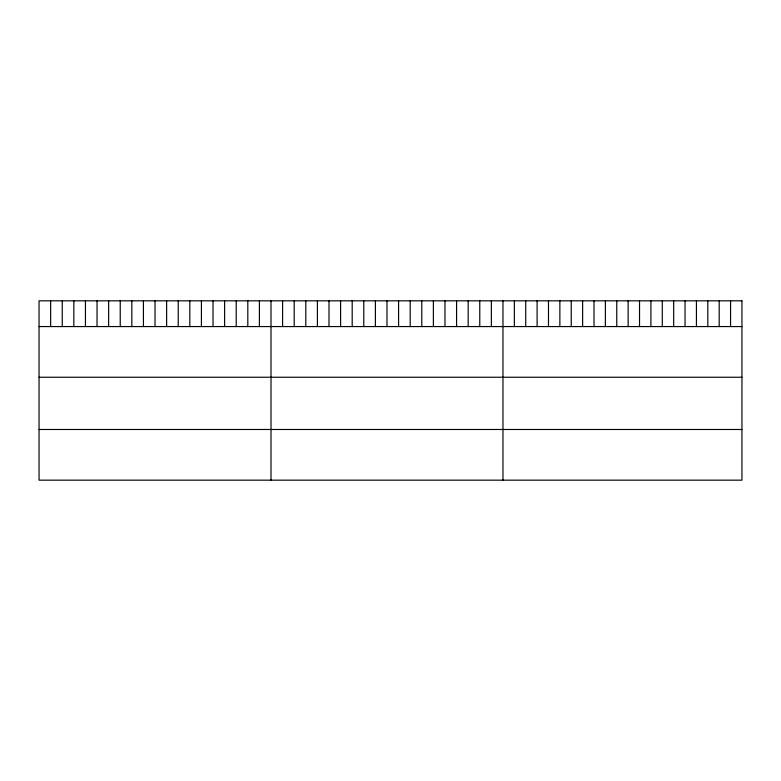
<?xml version="1.0" encoding="UTF-8"?>
<svg xmlns="http://www.w3.org/2000/svg" width="781" height="781" viewBox="0 0 781 781"><rect width="100%" height="100%" fill="white"/><g stroke="black" fill="none" stroke-linecap="round" stroke-linejoin="round"><path stroke-width="1.17" d="M39.05 326.565L741.95 326.565M39.05 377.252L741.95 377.252M39.05 429.482L741.95 429.482M730.567 300.831L730.567 326.565M719.194 300.831L719.194 326.565M707.811 300.831L707.811 326.565M696.427 300.831L696.427 326.565M685.044 300.831L685.044 326.565M673.671 300.831L673.671 326.565M662.288 300.831L662.288 326.565M650.905 300.831L650.905 326.565M639.532 300.831L639.532 326.565M628.149 300.831L628.149 326.565M616.765 300.831L616.765 326.565M605.382 300.831L605.382 326.565M594.009 300.831L594.009 326.565M582.626 300.831L582.626 326.565M571.243 300.831L571.243 326.565M559.87 300.831L559.87 326.565M548.487 300.831L548.487 326.565M537.103 300.831L537.103 326.565M525.72 300.831L525.72 326.565M514.347 300.831L514.347 326.565M502.964 300.831L502.964 480.169M491.366 300.831L491.366 326.565M479.768 300.831L479.768 326.565M468.17 300.831L468.17 326.565M456.573 300.831L456.573 326.565M444.975 300.831L444.975 326.565M433.377 300.831L433.377 326.565M421.779 300.831L421.779 326.565M410.181 300.831L410.181 326.565M398.583 300.831L398.583 326.565M386.985 300.831L386.985 326.565M375.388 300.831L375.388 326.565M363.79 300.831L363.79 326.565M352.192 300.831L352.192 326.565M340.594 300.831L340.594 326.565M328.996 300.831L328.996 326.565M317.398 300.831L317.398 326.565M305.801 300.831L305.801 326.565M294.203 300.831L294.203 326.565M282.605 300.831L282.605 326.565M271.007 300.831L271.007 480.169M259.409 300.831L259.409 326.565M247.811 300.831L247.811 326.565M236.213 300.831L236.213 326.565M224.616 300.831L224.616 326.565M213.018 300.831L213.018 326.565M201.42 300.831L201.42 326.565M189.822 300.831L189.822 326.565M178.224 300.831L178.224 326.565M166.626 300.831L166.626 326.565M155.029 300.831L155.029 326.565M143.431 300.831L143.431 326.565M131.833 300.831L131.833 326.565M120.235 300.831L120.235 326.565M108.637 300.831L108.637 326.565M97.039 300.831L97.039 326.565M85.441 300.831L85.441 326.565M73.844 300.831L73.844 326.565M62.246 300.831L62.246 326.565M50.648 300.831L50.648 326.565M741.95 300.831L39.05 300.831L39.05 480.169L741.95 480.169L741.95 300.831"/></g></svg>
